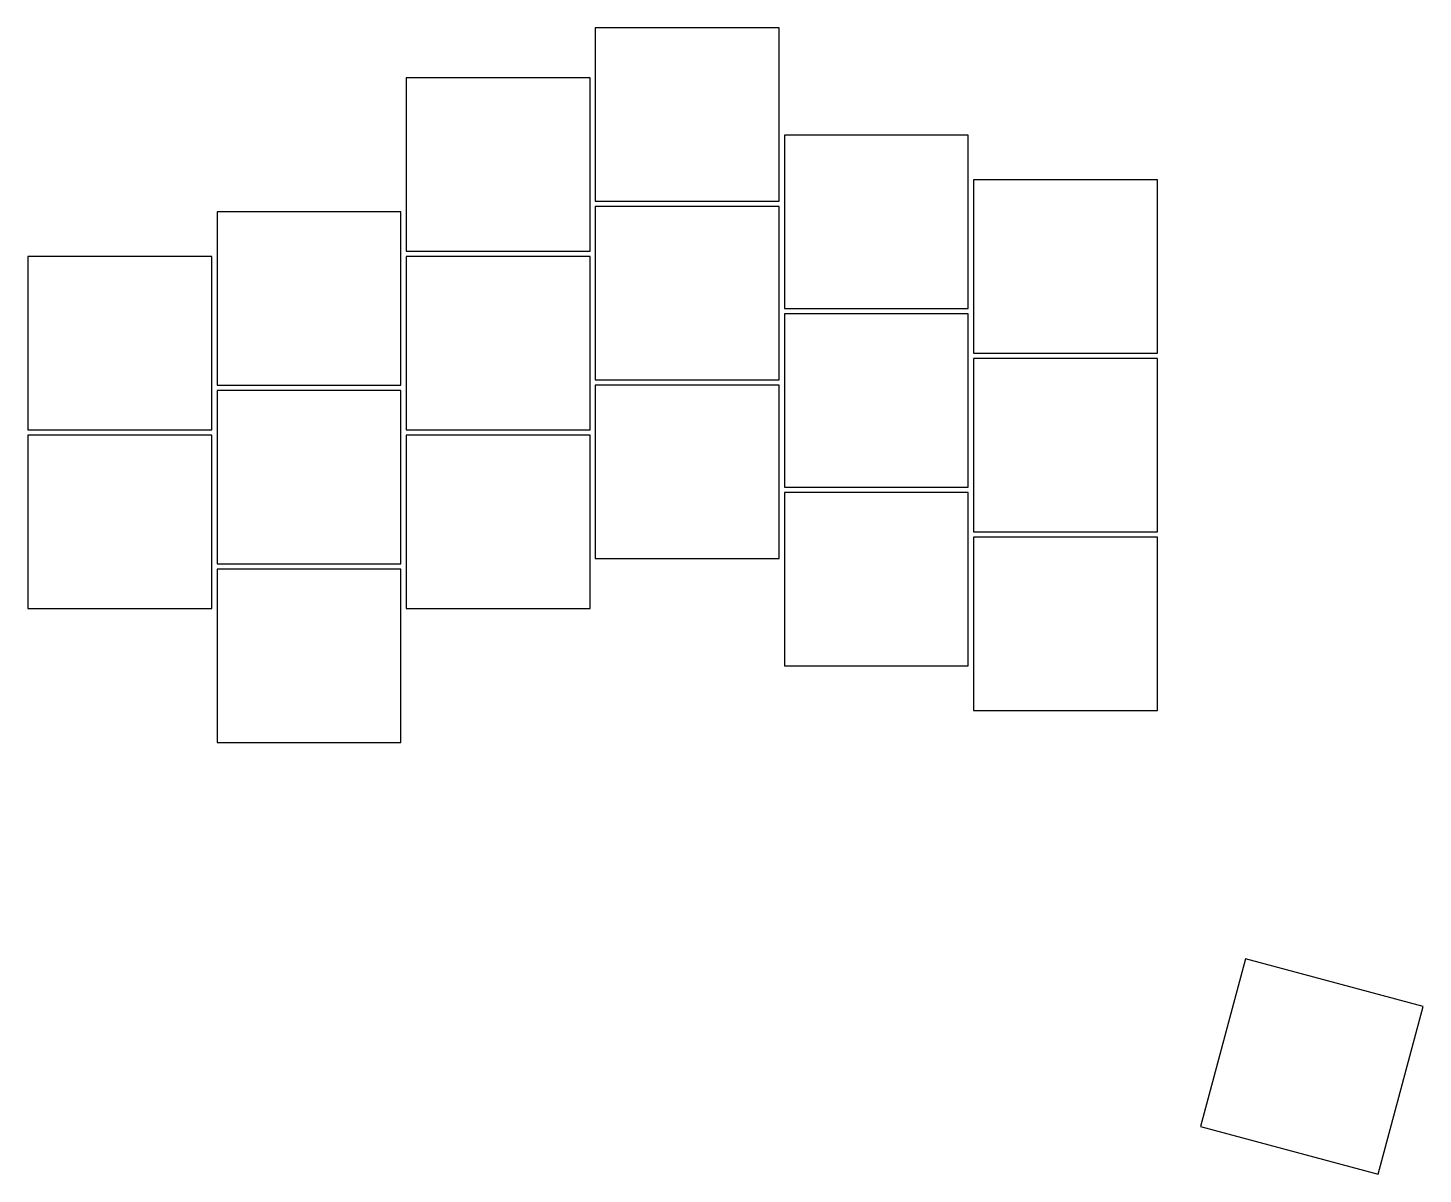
# Model space of a CAD drawing. Header units: millimetres. Extents: x -9 to 124, y -45 to 64.
import ezdxf

# ---------------------------------------------------------------- set-up
doc = ezdxf.new("R2010")
doc.units = ezdxf.units.MM

msp = doc.modelspace()

# ---------------------------------------------------------------- linework, layer by layer
for p, q in [((62.75, 64.01), (45.25, 64.01)), ((45.25, 64.01), (45.25, 47.51)), ((62.75, 47.51), (62.75, 64.01)), ((44.75, 59.25), (27.25, 59.25)), ((27.25, 59.25), (27.25, 42.75)), ((44.75, 42.75), (44.75, 59.25)), ((80.75, 53.81), (63.25, 53.81)), ((63.25, 53.81), (63.25, 37.31)), ((80.75, 37.31), (80.75, 53.81)), ((98.75, 49.56), (81.25, 49.56)), ((81.25, 49.56), (81.25, 33.06)), ((98.75, 33.06), (98.75, 49.56)), ((26.75, 46.5), (9.25, 46.5)), ((9.25, 46.5), (9.25, 30)), ((26.75, 30), (26.75, 46.5)), ((45.25, 47.51), (62.75, 47.51)), ((62.75, 47.01), (45.25, 47.01)), ((45.25, 47.01), (45.25, 30.51)), ((62.75, 30.51), (62.75, 47.01)), ((27.25, 42.75), (44.75, 42.75)), ((8.75, 42.25), (-8.75, 42.25)), ((-8.75, 42.25), (-8.75, 25.75)), ((8.75, 25.75), (8.75, 42.25)), ((44.75, 42.25), (27.25, 42.25)), ((27.25, 42.25), (27.25, 25.75)), ((44.75, 25.75), (44.75, 42.25)), ((63.25, 37.31), (80.75, 37.31)), ((80.75, 36.81), (63.25, 36.81)), ((63.25, 36.81), (63.25, 20.31)), ((80.75, 20.31), (80.75, 36.81)), ((81.25, 33.06), (98.75, 33.06)), ((98.75, 32.56), (81.25, 32.56)), ((81.25, 32.56), (81.25, 16.06)), ((98.75, 16.06), (98.75, 32.56)), ((9.25, 30), (26.75, 30)), ((26.75, 29.5), (9.25, 29.5)), ((9.25, 29.5), (9.25, 13)), ((26.75, 13), (26.75, 29.5)), ((45.25, 30.51), (62.75, 30.51)), ((62.75, 30.01), (45.25, 30.01)), ((45.25, 30.01), (45.25, 13.51)), ((62.75, 13.51), (62.75, 30.01)), ((-8.75, 25.75), (8.75, 25.75)), ((8.75, 25.25), (-8.75, 25.25)), ((-8.75, 25.25), (-8.75, 8.75)), ((8.75, 8.75), (8.75, 25.25)), ((27.25, 25.75), (44.75, 25.75)), ((44.75, 25.25), (27.25, 25.25)), ((27.25, 25.25), (27.25, 8.75)), ((44.75, 8.75), (44.75, 25.25)), ((63.25, 20.31), (80.75, 20.31)), ((80.75, 19.81), (63.25, 19.81)), ((63.25, 19.81), (63.25, 3.31)), ((80.75, 3.31), (80.75, 19.81)), ((81.25, 16.06), (98.75, 16.06)), ((98.75, 15.56), (81.25, 15.56)), ((81.25, 15.56), (81.25, -0.94)), ((98.75, -0.94), (98.75, 15.56)), ((45.25, 13.51), (62.75, 13.51)), ((9.25, 13), (26.75, 13)), ((26.75, 12.5), (9.25, 12.5)), ((9.25, 12.5), (9.25, -4)), ((26.75, -4), (26.75, 12.5)), ((-8.75, 8.75), (8.75, 8.75)), ((27.25, 8.75), (44.75, 8.75)), ((63.25, 3.31), (80.75, 3.31)), ((81.25, -0.94), (98.75, -0.94)), ((9.25, -4), (26.75, -4)), ((107.13, -24.59), (102.86, -40.53)), ((124.03, -29.12), (107.13, -24.59)), ((119.76, -45.06), (124.03, -29.12)), ((102.86, -40.53), (119.76, -45.06))]:
    msp.add_line(p, q)

doc.saveas('drawing.dxf')
